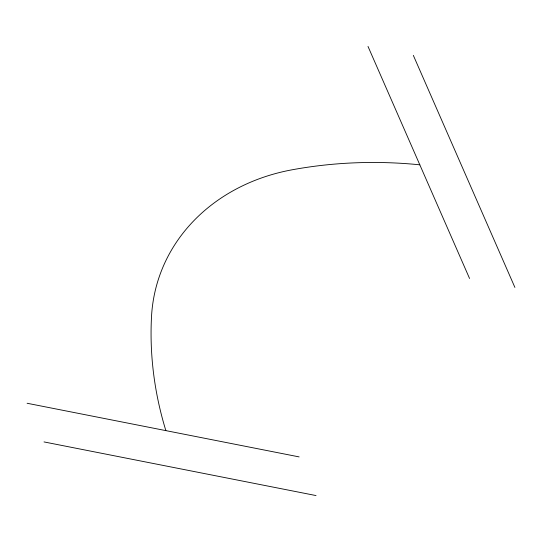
<?xml version="1.0" encoding="UTF-8"?>
<svg xmlns="http://www.w3.org/2000/svg" width="542" height="542" viewBox="0 0 542 542"><rect width="100%" height="100%" fill="white"/><g stroke="black" fill="none" stroke-linecap="round" stroke-linejoin="round"><path stroke-width="0.81" d="M27.1 403.255L299.116 456.899M44.024 441.926L316.04 495.571M413.336 55.372L514.9 287.423M368.004 46.429L469.568 278.486M419.82 164.815A413.424 357.313 16 0 0 291.86 169.842A196.048 169.443 16 0 0 151.509 316.752A413.424 357.313 16 0 0 165.866 430.619"/></g></svg>
